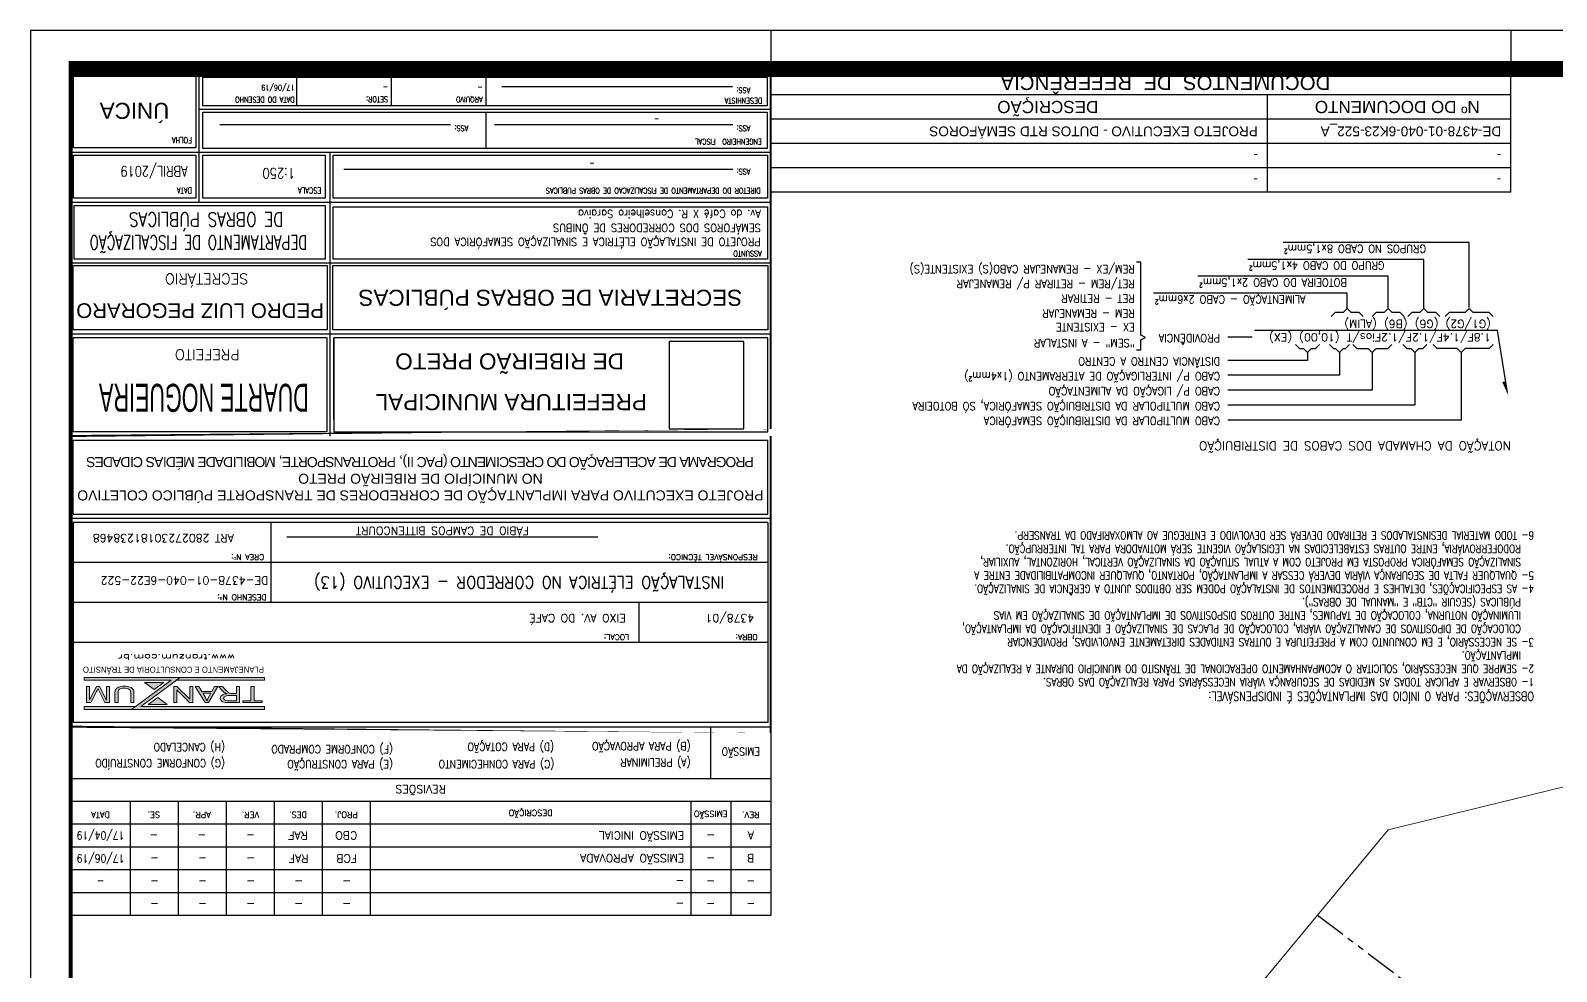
# Model space of a CAD drawing. Extents: x 206651 to 206861, y 7655817 to 7655966.
# Drawn here: x 206651.2 to 206746.5, y 7655907.1 to 7655965.9 of the extents above; entities that cross this region are included whole.
import ezdxf
from ezdxf.enums import TextEntityAlignment as Align

# ---------------------------------------------------------------- set-up
doc = ezdxf.new("R2010")
doc.units = 0
doc.linetypes.add('PHANTOM4', pattern=[15.875, 7.9375, -1.5875, 1.5875, -1.5875, 1.5875, -1.5875])
doc.layers.get('Defpoints').update_dxf_attribs({"color": 253, "lineweight": 0})
for name, color, linetype in [('A-FORMATO', 8, 'Continuous'), ('BAS_Guia', 20, 'PHANTOM4'), ('FOLHA', 7, 'Continuous'), ('FRM-P01', 1, 'Continuous'), ('FRM-P02', 2, 'Continuous')]:
    doc.layers.add(name, color=color, linetype=linetype)
doc.styles.add('ARIAL', font='arial.ttf')
doc.styles.add('ROMANC', font='romanc__.ttf')
doc.styles.add('ROMANS', font='romans__.ttf', dxfattribs={"height": 0.85})
doc.styles.add('STYLE3', font='arial.ttf')
doc.styles.add('TZ_PGT_R080', font='romans.shx', dxfattribs={"width": 0.8})
doc.styles.add('TZ_PGT_R090', font='romans.shx', dxfattribs={"width": 0.9})
doc.styles.add('TZ_TXT', font='txt.shx')

# ---------------------------------------------------------------- blocks, each defined once
blk = doc.blocks.new('*E239')
at = {"layer": 'BAS_Guia', "elevation": 8382.56, "flags": 128}
blk.add_lwpolyline([(320.56, 26.44), (258.16, 73.85)], dxfattribs=at)
blk = doc.blocks.new('PP-XYZ.000-9A00-001_A')
at = {"true_color": 0x0544ff}
blk.add_hatch(color=160, dxfattribs=at).paths.add_polyline_path([(782.56, 169.01), (782.56, 169.76), (815.74, 169.76), (805.81, 162.44), (827.59, 162.44), (827.59, 161.75), (803.63, 161.75), (813.43, 169.01)])
h = blk.add_hatch(color=160, dxfattribs=at)
h.paths.add_polyline_path([(815.97, 168.04), (815.17, 168.04), (815.17, 165.7), (815.2, 165.4), (815.22, 165.14), (815.3, 164.91), (815.4, 164.7), (815.43, 164.68), (815.61, 164.47), (815.86, 164.27), (816.17, 164.14), (816.4, 164.06), (816.74, 163.98), (817.15, 163.96), (817.56, 163.93), (817.94, 163.96), (818.33, 163.98), (818.69, 164.06), (818.97, 164.16), (819, 164.16), (819.3, 164.34), (819.56, 164.52), (819.71, 164.73), (819.82, 164.91), (819.87, 165.14), (819.92, 165.4), (819.92, 165.7), (819.92, 168.04), (819.12, 168.04), (819.12, 165.7), (819.12, 165.6), (819.1, 165.29), (819.02, 165.04), (818.92, 164.83), (818.76, 164.68), (818.61, 164.6), (818.33, 164.5), (817.94, 164.45), (817.51, 164.42), (817.35, 164.42), (816.97, 164.47), (816.63, 164.55), (816.61, 164.57), (816.33, 164.73), (816.12, 164.93), (816.12, 164.96), (816.04, 165.14), (815.99, 165.4), (815.97, 165.7)])
h.paths.add_polyline_path([(822.43, 168.04), (821.23, 168.04), (821.23, 164.01), (822, 164.01), (822, 167.42), (823.77, 164.01), (824.49, 164.01), (826.23, 167.37), (826.23, 164.01), (827, 164.01), (827, 168.04), (825.92, 168.04), (824.49, 165.24), (824.38, 165.04), (824.25, 164.78), (824.15, 164.57), (824.13, 164.65), (824.02, 164.88), (823.87, 165.19)])
h.paths.add_polyline_path([(789.54, 166.24), (789.54, 167.58), (791.46, 167.58), (791.8, 167.58), (792.16, 167.5), (792.44, 167.4), (792.46, 167.37), (792.67, 167.17), (792.75, 166.93), (792.72, 166.81), (792.59, 166.58), (792.44, 166.47), (792.11, 166.32), (792.05, 166.32), (791.7, 166.27), (791.26, 166.24)], flags=16)
h.paths.add_polyline_path([(790.46, 165.78), (790.54, 165.78), (790.93, 165.78), (791.28, 165.68), (791.41, 165.6), (791.7, 165.4), (791.8, 165.29), (792, 165.09), (792.26, 164.83), (793.05, 164.01), (794.06, 164.01), (793, 165.11), (792.85, 165.27), (792.59, 165.47), (792.36, 165.63), (792.23, 165.7), (791.87, 165.83), (792.21, 165.88), (792.59, 165.96), (792.9, 166.06), (793.16, 166.22), (793.21, 166.24), (793.41, 166.45), (793.54, 166.68), (793.57, 166.93), (793.57, 167.06), (793.49, 167.32), (793.31, 167.53), (793.23, 167.63), (792.98, 167.81), (792.64, 167.91), (792.59, 167.94), (792.26, 167.99), (791.87, 168.01), (791.41, 168.04), (788.74, 168.04), (788.74, 164.01), (789.54, 164.01), (789.54, 165.78)])
h.paths.add_polyline_path([(798.21, 165.22), (798.9, 164.01), (799.83, 164.01), (797.34, 168.04), (796.49, 168.04), (794.16, 164.01), (795, 164.01), (795.67, 165.22)])
h.paths.add_polyline_path([(796.9, 167.6), (796.93, 167.53), (797.03, 167.29), (797.16, 167.06), (797.31, 166.78), (797.96, 165.65), (795.9, 165.65), (796.57, 166.83), (796.6, 166.86), (796.7, 167.11), (796.8, 167.35)], flags=16)
h.paths.add_polyline_path([(805.22, 168.04), (804.45, 168.04), (804.45, 164.88), (801.27, 168.04), (800.44, 168.04), (800.44, 164.01), (801.21, 164.01), (801.21, 167.17), (804.4, 164.01), (805.22, 164.01)])
h.paths.add_polyline_path([(787.9, 168.04), (783.13, 168.04), (783.13, 167.55), (785.1, 167.55), (785.1, 164.01), (785.9, 164.01), (785.9, 167.55), (787.9, 167.55)])
for color, points in [(240, [(806.81, 168.5), (809.19, 166.76), (811.58, 168.5)]), (81, [(812.48, 162.98), (810.09, 164.73), (807.71, 162.98)])]:
    blk.add_hatch(color=color).paths.add_polyline_path(points)
at = {"lineweight": 0}
for color, points in [(240, [(815.74, 169.76), (827.59, 169.76), (827.59, 169.01), (814.73, 169.01)]), (81, [(804.56, 162.44), (782.56, 162.44), (782.56, 161.75), (803.63, 161.75)])]:
    blk.add_hatch(color=color, dxfattribs=at).paths.add_polyline_path(points)
at = {"color": 1}
for p, q in [((776.98, 126.58), (699.2, 126.57)), ((656.76, 122.97), (830.37, 122.97))]:
    blk.add_line(p, q, dxfattribs=at)
for points in [[(656.76, 122.97), (656.76, 173.01)], [(656.76, 173.01), (830.37, 173.01)], [(830.37, 122.97), (830.37, 173.01)], [(656.76, 152.97), (830.37, 152.97)], [(688.87, 152.97), (688.87, 142.97)], [(656.76, 142.97), (830.37, 142.97)], [(780.88, 142.97), (780.88, 132.97)], [(656.76, 132.97), (830.37, 132.97)], [(780.88, 132.97), (780.88, 122.97)]]:
    blk.add_lwpolyline(points, dxfattribs=at)
at = {"color": 160, "lineweight": 0, "true_color": 0x0544ff}
for points in [[(782.56, 169.01), (782.56, 169.76), (815.74, 169.76), (805.81, 162.44), (827.59, 162.44), (827.59, 161.75), (803.63, 161.75), (813.43, 169.01), (782.56, 169.01), (782.56, 169.01)], [(787.9, 168.04), (783.13, 168.04), (783.13, 167.55), (785.1, 167.55), (785.1, 164.01), (785.9, 164.01), (785.9, 167.55), (787.9, 167.55), (787.9, 168.04), (787.9, 168.04)], [(790.46, 165.78), (790.54, 165.78), (790.93, 165.78), (790.93, 165.78), (791.28, 165.68), (791.41, 165.6), (791.7, 165.4), (791.8, 165.29), (792, 165.09), (792.26, 164.83), (793.05, 164.01), (794.06, 164.01), (793, 165.11), (792.85, 165.27), (792.59, 165.47), (792.36, 165.63), (792.23, 165.7), (791.87, 165.83), (792.21, 165.88), (792.59, 165.96), (792.9, 166.06), (793.16, 166.22), (793.21, 166.24), (793.41, 166.45), (793.54, 166.68), (793.57, 166.93), (793.57, 167.06), (793.49, 167.32), (793.31, 167.53), (793.23, 167.63), (792.98, 167.81), (792.64, 167.91), (792.59, 167.94), (792.26, 167.99), (791.87, 168.01), (791.41, 168.04), (788.74, 168.04), (788.74, 164.01), (789.54, 164.01), (789.54, 165.78), (790.46, 165.78), (790.46, 165.78)], [(798.21, 165.22), (798.9, 164.01), (799.83, 164.01), (797.34, 168.04), (796.49, 168.04), (794.16, 164.01), (795, 164.01), (795.67, 165.22), (798.21, 165.22), (798.21, 165.22)], [(805.22, 168.04), (804.45, 168.04), (804.45, 164.88), (801.27, 168.04), (800.44, 168.04), (800.44, 164.01), (801.21, 164.01), (801.21, 167.17), (804.4, 164.01), (805.22, 164.01), (805.22, 168.04), (805.22, 168.04)], [(815.97, 168.04), (815.17, 168.04), (815.17, 165.7), (815.17, 165.7), (815.2, 165.4), (815.22, 165.14), (815.3, 164.91), (815.4, 164.7), (815.43, 164.68), (815.61, 164.47), (815.86, 164.27), (816.17, 164.14), (816.4, 164.06), (816.74, 163.98), (817.15, 163.96), (817.56, 163.93), (817.94, 163.96), (818.33, 163.98), (818.69, 164.06), (818.97, 164.16), (819, 164.16), (819.3, 164.34), (819.56, 164.52), (819.71, 164.73), (819.82, 164.91), (819.87, 165.14), (819.92, 165.4), (819.92, 165.7), (819.92, 168.04), (819.12, 168.04), (819.12, 165.7), (819.12, 165.6), (819.1, 165.29), (819.02, 165.04), (818.92, 164.83), (818.76, 164.68), (818.61, 164.6), (818.33, 164.5), (817.94, 164.45), (817.51, 164.42), (817.35, 164.42), (816.97, 164.47), (816.63, 164.55), (816.61, 164.57), (816.33, 164.73), (816.12, 164.93), (816.12, 164.96), (816.04, 165.14), (815.99, 165.4), (815.97, 165.7), (815.97, 168.04), (815.97, 168.04)], [(822.43, 168.04), (821.23, 168.04), (821.23, 164.01), (822, 164.01), (822, 167.42), (823.77, 164.01), (824.49, 164.01), (826.23, 167.37), (826.23, 164.01), (827, 164.01), (827, 168.04), (825.92, 168.04), (824.49, 165.24), (824.38, 165.04), (824.25, 164.78), (824.15, 164.57), (824.13, 164.65), (824.02, 164.88), (823.87, 165.19), (822.43, 168.04), (822.43, 168.04)], [(789.54, 166.24), (789.54, 167.58), (791.46, 167.58), (791.8, 167.58), (792.16, 167.5), (792.44, 167.4), (792.46, 167.37), (792.67, 167.17), (792.75, 166.93), (792.72, 166.81), (792.59, 166.58), (792.44, 166.47), (792.11, 166.32), (792.05, 166.32), (791.7, 166.27), (791.26, 166.24), (789.54, 166.24), (789.54, 166.24)], [(796.9, 167.6), (796.93, 167.53), (797.03, 167.29), (797.16, 167.06), (797.31, 166.78), (797.96, 165.65), (795.9, 165.65), (796.57, 166.83), (796.6, 166.86), (796.7, 167.11), (796.8, 167.35), (796.9, 167.6), (796.9, 167.6)]]:
    blk.add_lwpolyline(points, dxfattribs=at)
at = {"color": 240, "lineweight": 0}
blk.add_lwpolyline([(806.81, 168.5), (809.19, 166.76), (811.58, 168.5), (806.81, 168.5), (806.81, 168.5)], dxfattribs=at)
blk.add_lwpolyline([(815.74, 169.76), (827.59, 169.76), (827.59, 169.01), (814.73, 169.01)], close=True, dxfattribs=at)
at = {"color": 81, "lineweight": 0}
blk.add_lwpolyline([(812.48, 162.98), (810.09, 164.73), (807.71, 162.98), (812.48, 162.98), (812.48, 162.98)], dxfattribs=at)
blk.add_lwpolyline([(804.56, 162.44), (782.56, 162.44), (782.56, 161.75), (803.63, 161.75)], close=True, dxfattribs=at)
at = {"color": 7, "true_color": 0xffffff}
blk.add_lwpolyline([(681.41, 99.62), (662.76, 99.62), (662.76, 77.74), (681.41, 77.74)], close=True, dxfattribs=at)
at = {"layer": 'A-FORMATO', "color": 2, "lineweight": -3}
for p, q in [((471, 40.41), (471, 10)), ((471, 40.41), (656, 40.41)), ((531.82, 40.41), (531.82, 16.08)), ((471, 34.33), (656, 34.33)), ((471, 28.25), (656, 28.25)), ((471, 28.25), (656, 28.25)), ((471, 22.16), (656, 22.16)), ((471, 16.08), (656, 16.08)), ((471, 10), (656, 10))]:
    blk.add_line(p, q, dxfattribs=at)
at = {"layer": 'A-FORMATO', "color": 2, "lineweight": -3, "const_width": 0.5}
blk.add_lwpolyline([(656, 10), (656, 75.88)], dxfattribs=at)
at = {"layer": 'FOLHA', "color": 1}
for p, q in [((841, 0), (841, 594)), ((471, 0), (471, 10)), ((656, 0), (656, 10))]:
    blk.add_line(p, q, dxfattribs=at)
at = {"layer": 'FOLHA', "color": 2}
for points, const_width in [([(831, 584), (25, 584), (25, 10), (831, 10), (831, 584)], 1), ([(656, 101.38), (656, 174.06), (831, 174.06)], 0.5)]:
    blk.add_lwpolyline(points, dxfattribs=dict(at, const_width=const_width))
at = {"layer": 'FOLHA', "color": 1}
blk.add_lwpolyline([(0, 0), (841, 0)], dxfattribs=at)
at = {"layer": 'FRM-P01'}
for p, q in [((656.76, 120.93), (656.76, 102.43)), ((830.37, 120.93), (656.76, 120.93)), ((656.76, 120.93), (656.76, 102.43)), ((830.37, 120.93), (830.37, 102.43)), ((830.37, 120.93), (830.37, 102.43)), ((830.37, 102.43), (656.76, 102.43)), ((656.76, 100.33), (656.76, 76.87)), ((765.23, 100.33), (656.76, 100.33)), ((765.23, 76.87), (765.23, 100.33)), ((766.88, 100.33), (830.37, 100.33)), ((766.88, 100.33), (766.88, 76.87)), ((830.37, 100.33), (830.37, 76.87)), ((830.37, 100.33), (830.37, 76.87)), ((765.23, 97.21), (765.23, 76.87)), ((765.23, 97.21), (765.23, 76.87)), ((656.76, 76.87), (765.23, 76.87)), ((656.76, 76.87), (765.23, 76.87)), ((766.88, 76.87), (830.37, 76.87)), ((830.37, 74.83), (830.37, 58.75)), ((830.37, 74.83), (830.37, 58.75)), ((767.35, 43.76), (767.35, 57.2)), ((767.35, 57.2), (830.13, 57.2)), ((830.13, 57.2), (830.13, 43.76)), ((830.13, 57.2), (830.13, 43.76)), ((830.13, 43.76), (767.35, 43.76)), ((656.87, 20.39), (656.87, 29.53)), ((656.87, 29.53), (797.92, 29.53)), ((656.87, 20.39), (656.87, 29.53)), ((727.24, 20.39), (727.24, 29.53)), ((797.92, 29.53), (797.92, 20.39)), ((797.92, 20.39), (656.87, 20.39)), ((656.86, 11.65), (656.86, 18.84)), ((656.86, 18.84), (797.92, 18.84)), ((656.86, 11.65), (656.86, 18.84)), ((727.24, 11.65), (727.24, 18.84)), ((750.87, 11.65), (750.87, 18.84)), ((774.49, 11.65), (774.49, 18.84)), ((797.92, 18.84), (797.92, 11.65)), ((797.92, 11.65), (656.86, 11.65)), ((797.92, 11.65), (656.86, 11.65))]:
    blk.add_line(p, q, dxfattribs=at)
for points in [[(656.76, 74.83), (765.43, 74.83), (765.43, 58.75), (656.76, 58.75)], [(656.85, 57.2), (765.37, 57.2), (765.37, 44.05), (656.85, 44.05)], [(656.79, 41.89), (765.39, 41.89), (765.39, 31.19), (656.79, 31.19)], [(767.35, 41.89), (797.92, 41.89), (797.92, 31.19), (767.35, 31.19)], [(799.72, 41.89), (830.29, 41.89), (830.29, 31.19), (799.72, 31.19)], [(799.72, 29.31), (830.29, 29.31), (830.29, 10.85), (799.72, 10.85)]]:
    blk.add_lwpolyline(points, close=True, dxfattribs=at)
for points in [[(830.37, 58.75), (766.89, 58.75), (766.89, 74.83)], [(766.89, 74.83), (830.37, 74.83)]]:
    blk.add_lwpolyline(points, dxfattribs=at)
at = {"layer": 'FRM-P02'}
for p, q in [((656, 221.26), (831, 221.26)), ((666, 192.76), (666, 221.26)), ((676, 192.76), (676, 221.26)), ((756, 221.26), (756, 192.76)), ((768, 221.26), (768, 192.76)), ((780, 221.26), (780, 192.76)), ((792, 221.26), (792, 192.76)), ((804, 221.26), (804, 192.76)), ((816, 221.26), (816, 192.76)), ((831, 174.06), (831, 221.26)), ((656, 215.56), (831, 215.56)), ((656, 209.86), (831, 209.86)), ((656, 204.16), (831, 204.16)), ((656, 198.46), (831, 198.46)), ((656, 192.76), (831, 192.76)), ((656, 187.06), (831, 187.06)), ((831, 174.06), (831, 101.38)), ((656, 121.98), (831, 121.98)), ((656, 121.98), (831, 121.98)), ((766.13, 101.38), (766.13, 75.88)), ((831, 101.38), (831, 10)), ((656, 75.88), (831, 75.88)), ((656, 75.88), (831, 75.88)), ((766.13, 75.88), (766.13, 30.46)), ((656, 58.15), (831, 58.15)), ((656, 43.04), (831, 43.04)), ((798.85, 43.04), (798.85, 10)), ((665.51, 34.72), (762.69, 34.72)), ((656, 30.46), (831, 30.46)), ((665.51, 23.61), (725.05, 23.61)), ((736.01, 23.55), (793.69, 23.55)), ((656, 19.75), (798.85, 19.75)), ((665.54, 14.05), (723.22, 14.05)), ((656, 10), (831, 10)), ((656, 10), (831, 10))]:
    blk.add_line(p, q, dxfattribs=at)
for points in [[(656, 174.06), (656, 221.26)], [(671, 187.06), (671, 174.06)], [(831, 174.06), (656, 174.06)]]:
    blk.add_lwpolyline(points, dxfattribs=at)
at = {"layer": 'FRM-P02', "const_width": 0.5}
blk.add_lwpolyline([(656, 75.88), (656, 101.38), (831, 101.38)], dxfattribs=at)
at = {"color": 160, "lineweight": 0, "true_color": 0x0544ff, "style": 'ARIAL', "width": 0.9}
blk.add_text('PLANEJAMENTO E CONSULTORIA DE TRÂNSITO', height=1.5302, dxfattribs=at).set_placement((782.68, 159.05))
at = {"color": 160, "linetype": 'Continuous', "lineweight": 15, "true_color": 0x0544ff, "style": 'ROMANS', "width": 1.5}
blk.add_text('www.tranzum.com.br', height=1.399, dxfattribs=at).set_placement((804.5, 155.56), align=Align.BOTTOM_CENTER)
at = {"color": 2, "style": 'ROMANS'}
for s, p in [('OBRA:', (659.28, 150.97)), ('LOCAL:', (691.39, 150.97)), ('DESENHO Nª: ', (782.05, 141.01)), ('RESPONSÁVEL TÉCNICO:', (659.28, 130.97)), ('CREA Nº:', (782.59, 130.97))]:
    blk.add_text(s, height=1.4, dxfattribs=at).set_placement(p)
at = {"color": 2, "style": 'ROMANS', "width": 0.8}
for s, p in [('ASSUNTO', (658.25, 55.08)), ('ASSUNTO', (658.25, 55.08)), ('DIRETOR DO DEPARTAMENTO DE FISCALIZACAO DE OBRAS PUBLICAS', (658.55, 39.37)), ('DIRETOR DO DEPARTAMENTO DE FISCALIZACAO DE OBRAS PUBLICAS', (658.55, 39.37)), ('ASS:', (661.09, 34.56)), ('ASS:', (661.09, 34.56)), ('ENGENHEIRO  FISCAL', (658.24, 27.1)), ('ENGENHEIRO  FISCAL', (658.24, 27.1)), ('ASS:', (661.09, 23.79)), ('ASS:', (661.09, 23.79)), ('ASS:', (731.6, 23.73)), ('ASS:', (731.6, 23.73)), ('DESENHISTA', (658.15, 16.86)), ('DESENHISTA', (658.15, 16.86)), ('ASS:', (661.13, 14.23)), ('ASS:', (661.13, 14.23)), ('ARQUIVO', (728.03, 16.55)), ('ARQUIVO', (728.03, 16.55)), ('SETOR:', (751.65, 16.49)), ('SETOR:', (751.65, 16.49)), ('DATA DO DESENHO', (775.01, 16.59)), ('DATA DO DESENHO', (775.01, 16.59))]:
    blk.add_text(s, height=1.4, dxfattribs=at).set_placement(p)
for s, p in [('ESCALA', (768.31, 40.77)), ('ESCALA', (768.31, 40.77)), ('DATA', (800.68, 40.77)), ('DATA', (800.68, 40.77)), ('FOLHA ', (800.68, 28.19)), ('FOLHA ', (800.68, 28.19))]:
    blk.add_text(s, height=1.5, dxfattribs=at).set_placement(p, align=Align.TOP_LEFT)
at = {"color": 2, "insert": (711.09, 66.79), "char_height": 4.025, "width": 108.6685, "attachment_point": 5, "style": 'STYLE3'}
blk.add_mtext('SECRETARIA DE OBRAS PÚBLICAS ', dxfattribs=at)
blk.add_mtext('SECRETARIA DE OBRAS PÚBLICAS ', dxfattribs=at)
at = {"color": 2, "linetype": 'ByBlock', "lineweight": 0}
for tag, p, style in [('0000/00', (660.13, 145.89), 'ROMANC'), ('LOCAL', (692.24, 145.89), 'ROMANS'), ('DE-0000/00-000-000-000', (781.56, 136.5), 'ROMANC'), ('CREA', (790.19, 125.89), 'ROMANC')]:
    blk.add_attdef(tag, p, '', height=2, dxfattribs=dict(at, style=style))
at = {"color": 2, "linetype": 'ByBlock', "lineweight": 0, "style": 'ROMANS'}
blk.add_attdef('PROJETO', text='', height=3, dxfattribs=at).set_placement((718.82, 137.97), align=Align.MIDDLE_CENTER)
at = {"color": 2, "linetype": 'ByBlock', "lineweight": 0, "style": 'ROMANC'}
blk.add_attdef('RESPONSÁVEL_TÉCNICO', text='', height=2, dxfattribs=at).set_placement((738.09, 126.07), align=Align.TOP_CENTER)
at = {"color": 2, "style": 'ROMANS', "width": 0.9}
for tag, p in [('ASSUNTO1', (658.49, 53.87)), ('ASSUNTO2', (658.49, 50.37)), ('ASSUNTO3', (658.49, 46.87))]:
    blk.add_attdef(tag, text='', height=2, dxfattribs=at).set_placement(p, align=Align.TOP_LEFT)
at = {"color": 2, "style": 'STYLE3'}
blk.add_attdef('FOLHA', text='', height=4, dxfattribs=at).set_placement((815.01, 20.08), align=Align.MIDDLE_CENTER)
at = {"layer": 'A-FORMATO', "color": 2, "lineweight": -3, "style": 'ARIAL'}
for s, height, p in [('Nº DO DOCUMENTO', 3.0411, (499.42, 17.6)), ('DESCRIÇÃO', 3.041, (586.77, 17.6))]:
    blk.add_text(s, height=height, rotation=360, dxfattribs=at).set_placement(p, align=Align.CENTER)
at = {"layer": 'A-FORMATO', "color": 3, "lineweight": -3, "style": 'ARIAL'}
blk.add_text('DOCUMENTOS  DE  REFERÊNCIA', height=3.6494, rotation=360, dxfattribs=at).set_placement((557.37, 11.22), align=Align.CENTER)
at = {"layer": 'A-FORMATO', "color": 2, "lineweight": -3, "style": 'ARIAL'}
for tag, p in [('NDOCUMENTO', (473.43, 36.15)), ('DESCRICAO3', (534.26, 36.15)), ('NDOCUMENTO', (473.43, 30.07)), ('DESCRICAO2', (534.26, 30.07)), ('NDOCUMENTO', (473.43, 23.99)), ('DESCRICAO1', (534.26, 23.99))]:
    blk.add_attdef(tag, p, '', height=2.43, rotation=360, dxfattribs=at)
at = {"layer": 'FRM-P02', "style": 'ROMANS'}
for s, height, p in [('REV.', 1.5, (661, 196.06)), ('EMISSÃO', 1.5, (671, 196.06)), ('DESCRIÇÃO', 1.5, (716, 195.61)), ('PROJ.', 1.5, (762.09, 196.06)), ('DES.', 1.5, (774.15, 196.06)), ('VER.', 1.5, (786.04, 196.06)), ('APR.', 1.5, (798.19, 196.06)), ('SE.', 1.5, (810.19, 196.06)), ('DATA', 1.5, (823.5, 196.06)), ('REVISÕES', 2, (743.5, 189.91))]:
    blk.add_text(s, height=height, rotation=0, dxfattribs=at).set_placement(p, align=Align.MIDDLE)
at = {"layer": 'FRM-P02', "style": 'ROMANS', "width": 0.85}
for s, p in [('(A) PRELIMINAR', (676.02, 182.01)), ('(C) PARA CONHECIMENTO', (710.08, 182.42)), ('(E) PARA CONSTRUÇÃO', (750.43, 182.45)), ('(G) CONFORME CONSTRUÍDO', (792.39, 182.2)), ('(B) PARA APROVAÇÃO', (676.02, 177.95)), ('(D) PARA COTAÇÃO', (710.15, 178.1)), ('(F) CONFORME COMPRADO', (750.43, 178.71)), ('(H) CANCELADO', (792.39, 178.15))]:
    blk.add_text(s, height=2, rotation=0, dxfattribs=at).set_placement(p)
blk.add_text('EMISSÃO', height=2, rotation=0, dxfattribs=at).set_placement((663.5, 180.56), align=Align.MIDDLE)
at = {"layer": 'FRM-P02', "style": 'STYLE3', "width": 0.551488}
blk.add_text('DUARTE NOGUEIRA ', height=7, dxfattribs=at).set_placement((771.45, 88.33), (825.39, 88.33), align=Align.FIT)
blk.add_text('DUARTE NOGUEIRA ', height=7, dxfattribs=at).set_placement((771.45, 88.33), (825.39, 88.33), align=Align.FIT)
at = {"layer": 'FRM-P02'}
for s, height, style, p in [('PREFEITURA MUNICIPAL', 4.025, 'STYLE3', (686.95, 90.9)), ('PREFEITURA MUNICIPAL', 4.025, 'STYLE3', (686.95, 90.9)), ('DE RIBEIRÃO PRETO', 4.025, 'STYLE3', (692.69, 80.72)), ('DE RIBEIRÃO PRETO', 4.025, 'STYLE3', (692.69, 80.72)), ('PREFEITO', 2.625, 'ROMANS', (788.7, 79.74)), ('PREFEITO', 2.625, 'ROMANS', (788.7, 79.74)), ('SECRETÁRIO ', 2.625, 'ROMANS', (786.6, 60.79)), ('SECRETÁRIO ', 2.625, 'ROMANS', (786.6, 60.79))]:
    blk.add_text(s, height=height, dxfattribs=dict(at, style=style)).set_placement(p)
at = {"layer": 'FRM-P02', "style": 'ROMANS'}
for s, width, p in [('DEPARTAMENTO DE FISCALIZAÇÃO ', 0.7, (799.86, 54.71)), ('DEPARTAMENTO DE FISCALIZAÇÃO ', 0.7, (799.86, 54.71)), ('DE OBRAS PÚBLICAS', 0.8, (797.08, 48.97)), ('DE OBRAS PÚBLICAS', 0.8, (797.08, 48.97))]:
    blk.add_text(s, height=3.5, dxfattribs=dict(at, width=width)).set_placement(p, align=Align.TOP_CENTER)
at = {"layer": 'FRM-P02', "attachment_point": 5, "style": 'STYLE3'}
for s, insert, char_height, width in [('PROJETO EXECUTIVO PARA IMPLANTAÇÃO DE CORREDORES DE TRANSPORTE PÚBLICO COLETIVO NO MUNICÍPIO DE RIBEIRÃO PRETO \\P{\\T0.9;PROGRAMA DE ACELERAÇÃO DO CRESCIMENTO (PAC II), PROTRANSPORTE, MOBILIDADE MÉDIAS CIDADES}', (743.56, 111.68), 2.5, 173.6079), ('PROJETO EXECUTIVO PARA IMPLANTAÇÃO DE CORREDORES DE TRANSPORTE PÚBLICO COLETIVO NO MUNICÍPIO DE RIBEIRÃO PRETO \\P{\\T0.9;PROGRAMA DE ACELERAÇÃO DO CRESCIMENTO (PAC II), PROTRANSPORTE, MOBILIDADE MÉDIAS CIDADES}', (743.56, 111.68), 2.5, 173.6079), ('PEDRO LUIZ PEGORARO', (798.63, 70.01), 3.675, 63.4831), ('PEDRO LUIZ PEGORARO', (798.63, 70.01), 3.675, 63.4831)]:
    blk.add_mtext(s, dxfattribs=dict(at, insert=insert, char_height=char_height, width=width))
at = {"layer": 'FRM-P02', "style": 'ROMANS'}
for tag, p in [('28', (661, 218.41)), ('29', (671, 218.41)), ('31', (762, 218.41)), ('32', (774, 218.41)), ('33', (786, 218.41)), ('34', (798, 218.41)), ('35', (810, 218.41)), ('19', (661, 212.71)), ('20', (671, 212.71)), ('22', (762, 212.71)), ('23', (774, 212.71)), ('24', (786, 212.71)), ('25', (798, 212.71)), ('26', (810, 212.71)), ('10', (661, 206.93)), ('11', (671, 207.01)), ('13', (762, 207.01)), ('14', (774, 207.01)), ('15', (786, 207.01)), ('16', (798, 207.01)), ('17', (810, 207.01)), ('1', (661, 201.23)), ('2', (671, 201.23)), ('4', (762.09, 201.23)), ('5', (774.15, 201.23)), ('6', (786.04, 201.23)), ('7', (798.19, 201.23)), ('8', (810.19, 201.23))]:
    blk.add_attdef(tag, text='', height=2, dxfattribs=at).set_placement(p, align=Align.MIDDLE_CENTER)
for tag, p in [('30', (677.61, 217.34)), ('21', (677.61, 211.64)), ('12', (677.61, 205.94)), ('3', (677.61, 200.24))]:
    blk.add_attdef(tag, p, '', height=2, dxfattribs=at)
at = {"layer": 'FRM-P02', "style": 'ROMANS', "width": 0.85, "flags": 1}
blk.add_attdef('00/00/00', text='', height=2, dxfattribs=at).set_placement((823.5, 218.41), align=Align.MIDDLE_CENTER)
at = {"layer": 'FRM-P02', "style": 'ROMANS', "width": 0.85}
for p in [(823.5, 212.71), (823.5, 207.01), (823.5, 201.23)]:
    blk.add_attdef('00/00/00', text='', height=2, dxfattribs=at).set_placement(p, align=Align.MIDDLE_CENTER)
at = {"layer": 'FRM-P02', "style": 'ROMANS', "width": 0.8}
for tag, height, p in [('ESCALA', 2.63, (774.91, 37)), ('DATA', 2.63, (801.74, 36.54)), ('DIRETOR', 1.4, (700.04, 33.97)), ('ENGENHEIRO', 1.4, (683.84, 22.86)), ('ARQUIVO', 1.4, (728.03, 14.96)), ('SETOR', 1.4, (751.65, 14.91)), ('DATA', 1.4, (775.01, 15))]:
    blk.add_attdef(tag, text='', height=height, dxfattribs=at).set_placement(p, align=Align.TOP_LEFT)
blk = doc.blocks.new('6-NOTAÇÃO-EL')
at = {"color": 9}
blk.add_line((64.66, -28.28), (70.75, -28.28), dxfattribs=at)
for points in [[(12.48, -24.4), (12.48, -7.56), (70.75, -7.56)], [(24.04, -24.4), (24.04, -11.29), (70.75, -11.29)], [(34.67, -24.4), (34.67, -15.01), (70.75, -15.01)], [(42.89, -24.4), (42.89, -18.74), (70.75, -18.74)], [(50.85, -24.4), (50.85, -22.47), (70.75, -22.47)], [(4.48, -26.4), (5.48, -25.4), (11.48, -25.4), (12.48, -24.4), (13.48, -25.4), (18.48, -25.4), (19.48, -26.4)], [(27.04, -26.4), (26.04, -25.4), (25.04, -25.4), (24.04, -24.4), (23.04, -25.4), (22.04, -25.4), (21.04, -26.4)], [(39.57, -26.4), (38.57, -25.4), (35.67, -25.4), (34.67, -24.4), (33.67, -25.4), (30.77, -25.4), (29.77, -26.4)], [(45.39, -26.4), (44.39, -25.4), (43.89, -25.4), (42.89, -24.4), (41.89, -25.4), (41.39, -25.4), (40.39, -26.4)], [(53.85, -26.4), (52.85, -25.4), (51.85, -25.4), (50.85, -24.4), (49.85, -25.4), (48.85, -25.4), (47.85, -26.4)], [(93.63, -25.09), (92.48, -25.09), (92.48, -27.61), (91.34, -28.18), (92.48, -28.75), (92.48, -47.03), (93.63, -47.03)], [(4.48, -33.41), (5.48, -34.41), (9.48, -34.41), (10.48, -35.41), (11.48, -34.41), (15.48, -34.41), (16.48, -33.41)], [(17.8, -33.41), (18.8, -34.41), (20.8, -34.41), (21.8, -35.41), (22.8, -34.41), (24.8, -34.41), (25.8, -33.41)], [(26.72, -33.41), (27.72, -34.41), (29.72, -34.41), (30.72, -35.41), (31.72, -34.41), (33.72, -34.41), (34.72, -33.41)], [(36.97, -33.41), (37.97, -34.41), (39.97, -34.41), (40.97, -35.41), (41.97, -34.41), (43.97, -34.41), (44.97, -33.41)], [(10.48, -35.65), (10.48, -51.96), (56.92, -51.96)], [(21.8, -35.41), (21.8, -47.73), (65.79, -47.73)], [(30.72, -35.41), (30.72, -43.51), (78.26, -43.51)], [(40.97, -35.41), (40.97, -39.28), (89.37, -39.28)]]:
    blk.add_lwpolyline(points, dxfattribs=at)
at = {"color": 20}
blk.add_lwpolyline([(0.85, -14.46), (3.4, -29.9), (64.09, -29.9)], dxfattribs=at)
blk.add_solid([(1.56, -17.21), (0.6, -13.49), (2.18, -17.05)], dxfattribs=at)
at = {"color": 1, "style": 'TZ_PGT_R090', "width": 0.9}
for s, p in [('CABO MULTIPOLAR DA DISTRIBUIÇÃO SEMAFÓRICA', (72.69, -8.32)), ('CABO MULTIPOLAR DA DISTRIBUIÇÃO SEMAFÓRICA, SÓ BOTOEIRA', (72.69, -12.04)), ('CABO P/ LIGAÇÃO DA ALIMENTAÇÃO', (72.69, -15.77)), ('CABO P/ INTERLIGAÇÃO DE ATERRAMENTO (1x4mm²)', (72.69, -19.5)), ('DISTÂNCIA CENTRO A CENTRO', (72.69, -23.22)), ('PROVIDÊNCIA', (72.69, -29.04))]:
    blk.add_text(s, height=2, dxfattribs=at).set_placement(p)
for s, p in [('"SEM" - A INSTALAR', (94.02, -26.81)), ('EX - EXISTENTE', (94.02, -30.81)), ('REM - REMANEJAR', (94.02, -34.22)), ('RET - RETIRAR', (94.02, -37.9)), ('RET/REM - RETIRAR P/ REMANEJAR', (94.02, -41.6)), ('REM/EX - REMANEJAR CABO(S) EXISTENTE(S)', (94.02, -45.31))]:
    blk.add_text(s, height=2, dxfattribs=at).set_placement(p, align=Align.MIDDLE_LEFT)
at = {"color": 18, "linetype": 'Continuous', "true_color": 0x000000, "style": 'TZ_TXT'}
for s, p in [('(G1/G2) (G6) (B6) (ALIM)', (5.03, -32.57)), ('1.8F/1.4F/1.2F/1.2Fios/T (10,00) (EX)', (5.03, -29.23))]:
    blk.add_text(s, height=2, dxfattribs=at).set_placement(p)
at = {"color": 1, "style": 'TZ_PGT_R090', "width": 0.9}
for s, p in [('ALIMENTAÇÃO - CABO 2x6mm²', (89, -38.71)), ('BOTOEIRA DO CABO 2x1,5mm²', (77.94, -42.93)), ('GRUPO DO CABO 4x1,5mm²', (65.47, -47.16)), ('GRUPOS NO CABO 8x1,5mm²', (56.73, -51.38))]:
    blk.add_text(s, height=2, dxfattribs=at).set_placement(p, align=Align.RIGHT)
at = {"color": 3, "insert": (0, 0), "char_height": 2.2, "attachment_point": 1, "style": 'ROMANS'}
blk.add_mtext('NOTAÇÃO DA CHAMADA DOS CABOS DE DISTRIBUIÇÃO', dxfattribs=at)
blk = doc.blocks.new('Obrsevação EL')
at = {"insert": (0, 0), "char_height": 2.5, "attachment_point": 1, "style": 'TZ_PGT_R080'}
blk.add_mtext('{\\H0.88x;\\C30;OBSERVAÇÕES: PARA O INÍCIO DAS IMPLANTAÇÕES É INDISPENSÁVEL:\\P\\H0.90909x;\\C20;1- OBSERVAR E APLICAR TODAS AS MEDIDAS DE SEGURANÇA VIÁRIA NECESSÁRIAS PARA REALIZAÇÃO DAS OBRAS.\\P2- SEMPRE QUE NECESSÁRIO, SOLICITAR O ACOMPANHAMENTO OPERACIONAL DE TRÂNSITO DO MUNICÍPIO DURANTE A REALIZAÇÃO DA\\P   IMPLANTAÇÃO.\\P3- SE NECESSÁRIO, E EM CONJUNTO COM A PREFEITURA E OUTRAS ENTIDADES DIRETAMENTE ENVOLVIDAS, PROVIDENCIAR\\P   COLOCAÇÃO DE DIPOSITIVOS DE CANALIZAÇÃO VIÁRIA, COLOCAÇÃO DE PLACAS DE SINALIZAÇÃO E IDENTIFICAÇÃO DA IMPLANTAÇÃO,\\P   ILUMINAÇÃO NOTURNA, COLOCAÇÃO DE TAPUMES, ENTRE OUTROS DISPOSITIVOS DE IMPLANTAÇÃO DE SINALIZAÇÃO EM VIAS \\P   PÚBLICAS (SEGUIR "CTB" E "MANUAL DE OBRAS").\\P4- AS ESPECIFICAÇÕES, DETALHES E PROCEDIMENTOS DE INSTALAÇÃO PODEM SER OBTIDOS JUNTO A GERÊNCIA DE SINALIZAÇÃO.\\P5- QUALQUER FALTA DE SEGURANÇA VIÁRIA DEVERÁ CESSAR A IMPLANTAÇÃO, PORTANTO, QUALQUER INCOMPATIBILIDADE ENTRE A\\P   SINALIZAÇÃO SEMAFÓRICA PROPOSTA EM PROJETO COM A ATUAL SITUAÇÃO DA SINALIZAÇÃO VERTICAL, HORIZONTAL, AUXILIAR,\\P   RODOFERROVIÁRIA, ENTRE OUTRAS ESTABELECIDAS NA LEGISLAÇÃO VIGENTE SERÁ MOTIVADORA PARA TAL INTERRUPÇÃO.\\P6- TODO MATERIAL \\H1x;DESINSTALADOS E \\H1x;RETIRADO DEVERÁ SER DEVOLVIDO E ENTREGUE AO ALMOXARIFADO DA TRANSERP. }', dxfattribs=at)
blk = doc.blocks.new('050-6E22_Geral')
for name, p in [('Obrsevação EL', (465.24, 167.57)), ('6-NOTAÇÃO-EL', (471, 104.94))]:
    blk.add_blockref(name, p)
blk = doc.blocks.new('522B')
at = {"layer": 'Defpoints'}
blk.add_lwpolyline([(740.62, 505.38), (823.46, 430.07), (823.48, 263.81), (799.72, 261.41), (748.66, 199.81), (600.33, 163.49), (516.81, 215.65), (445.45, 233.49), (446.7, 433.03), (475.15, 439.28), (503.91, 480.89)], close=True, dxfattribs=at)
ref = blk.add_blockref('PP-XYZ.000-9A00-001_A', (247, 0))
ref.add_attrib('ASSUNTO1', 'PROJETO DE INSTALAÇÃO ELÉTRICA E SINALIZAÇÃO SEMAFÓRICA DOS', dxfattribs={"color": 2, "height": 2, "style": 'ROMANS', "width": 0.9}).set_placement((905.49, 53.87), align=Align.TOP_LEFT)
ref.add_attrib('ENGENHEIRO', '-', dxfattribs={"layer": 'FRM-P02', "height": 1.4, "style": 'ROMANS', "width": 0.8}).set_placement((930.84, 22.86), align=Align.TOP_LEFT)
ref.add_attrib('DIRETOR', '-', dxfattribs={"layer": 'FRM-P02', "height": 1.4, "style": 'ROMANS', "width": 0.8}).set_placement((947.04, 33.97), align=Align.TOP_LEFT)
ref.add_attrib('ARQUIVO', '-', dxfattribs={"layer": 'FRM-P02', "height": 1.4, "style": 'ROMANS', "width": 0.8}).set_placement((975.03, 14.96), align=Align.TOP_LEFT)
ref.add_attrib('SETOR', '-', dxfattribs={"layer": 'FRM-P02', "height": 1.4, "style": 'ROMANS', "width": 0.8}).set_placement((998.65, 14.91), align=Align.TOP_LEFT)
ref.add_attrib('DATA', '17/06/19', dxfattribs={"layer": 'FRM-P02', "height": 1.4, "style": 'ROMANS', "width": 0.8}).set_placement((1022.01, 15), align=Align.TOP_LEFT)
ref.add_attrib('ESCALA', '1:250', dxfattribs={"layer": 'FRM-P02', "height": 2.625, "style": 'ROMANS', "width": 0.8}).set_placement((1021.91, 37), align=Align.TOP_LEFT)
ref.add_attrib('DATA', 'ABRIL/2019', dxfattribs={"layer": 'FRM-P02', "height": 2.625, "style": 'ROMANS', "width": 0.8}).set_placement((1048.74, 36.54), align=Align.TOP_LEFT)
ref.add_attrib('FOLHA', 'ÚNICA', dxfattribs={"color": 2, "height": 4, "style": 'STYLE3'}).set_placement((1062.01, 20.08), align=Align.MIDDLE_CENTER)
ref.add_attrib('0000/00', '4378/01', (907.13, 145.89), dxfattribs={"color": 2, "linetype": 'ByBlock', "lineweight": 0, "height": 2, "style": 'ROMANC'})
ref.add_attrib('RESPONSÁVEL_TÉCNICO', 'FÁBIO DE CAMPOS BITTENCOURT', dxfattribs={"color": 2, "linetype": 'ByBlock', "lineweight": 0, "height": 2, "style": 'ROMANC'}).set_placement((985.09, 126.07), align=Align.TOP_CENTER)
ref.add_attrib('CREA', 'ART 28027230181238468', (1037.19, 125.89), dxfattribs={"color": 2, "linetype": 'ByBlock', "lineweight": 0, "height": 2, "style": 'ROMANC'})
ref.add_attrib('DE-0000/00-000-000-000', 'DE-4378-01-040-6E22-522', (1028.56, 136.5), dxfattribs={"color": 2, "linetype": 'ByBlock', "lineweight": 0, "height": 2, "style": 'ROMANC'})
ref.add_attrib('PROJETO', 'INSTALAÇÃO ELÉTRICA NO CORREDOR - EXECUTIVO (13)', dxfattribs={"color": 2, "linetype": 'ByBlock', "lineweight": 0, "height": 3, "style": 'ROMANS', "width": 0.9}).set_placement((965.82, 137.97), align=Align.MIDDLE_CENTER)
ref.add_attrib('LOCAL', 'EIXO AV. DO CAFÉ', (939.24, 145.89), dxfattribs={"color": 2, "linetype": 'ByBlock', "lineweight": 0, "height": 2, "style": 'ROMANS'})
ref.add_attrib('1', 'A', dxfattribs={"layer": 'FRM-P02', "height": 2, "style": 'ROMANS'}).set_placement((908, 201.23), align=Align.MIDDLE_CENTER)
ref.add_attrib('2', '-', dxfattribs={"layer": 'FRM-P02', "height": 2, "style": 'ROMANS'}).set_placement((918, 201.23), align=Align.MIDDLE_CENTER)
ref.add_attrib('3', 'EMISSÃO INICIAL', (924.61, 200.24), dxfattribs={"layer": 'FRM-P02', "height": 2, "style": 'ROMANS'})
ref.add_attrib('4', 'CBO', dxfattribs={"layer": 'FRM-P02', "height": 2, "style": 'ROMANS'}).set_placement((1009.09, 201.23), align=Align.MIDDLE_CENTER)
ref.add_attrib('5', 'RAF', dxfattribs={"layer": 'FRM-P02', "height": 2, "style": 'ROMANS'}).set_placement((1021.15, 201.23), align=Align.MIDDLE_CENTER)
ref.add_attrib('6', '-', dxfattribs={"layer": 'FRM-P02', "height": 2, "style": 'ROMANS'}).set_placement((1033.04, 201.23), align=Align.MIDDLE_CENTER)
ref.add_attrib('7', '-', dxfattribs={"layer": 'FRM-P02', "height": 2, "style": 'ROMANS'}).set_placement((1045.19, 201.23), align=Align.MIDDLE_CENTER)
ref.add_attrib('8', '-', dxfattribs={"layer": 'FRM-P02', "height": 2, "style": 'ROMANS'}).set_placement((1057.19, 201.23), align=Align.MIDDLE_CENTER)
ref.add_attrib('00/00/00', '17/04/19', dxfattribs={"layer": 'FRM-P02', "height": 2, "style": 'ROMANS', "width": 0.85}).set_placement((1070.5, 201.23), align=Align.MIDDLE_CENTER)
ref.add_attrib('10', 'B', dxfattribs={"layer": 'FRM-P02', "height": 2, "style": 'ROMANS'}).set_placement((908, 206.93), align=Align.MIDDLE_CENTER)
ref.add_attrib('11', '-', dxfattribs={"layer": 'FRM-P02', "height": 2, "style": 'ROMANS'}).set_placement((918, 207.01), align=Align.MIDDLE_CENTER)
ref.add_attrib('12', 'EMISSÃO APROVADA', (924.61, 205.94), dxfattribs={"layer": 'FRM-P02', "height": 2, "style": 'ROMANS'})
ref.add_attrib('13', 'FCB', dxfattribs={"layer": 'FRM-P02', "height": 2, "style": 'ROMANS'}).set_placement((1009, 207.01), align=Align.MIDDLE_CENTER)
ref.add_attrib('14', 'RAF', dxfattribs={"layer": 'FRM-P02', "height": 2, "style": 'ROMANS'}).set_placement((1021, 207.01), align=Align.MIDDLE_CENTER)
ref.add_attrib('15', '-', dxfattribs={"layer": 'FRM-P02', "height": 2, "style": 'ROMANS'}).set_placement((1033, 207.01), align=Align.MIDDLE_CENTER)
ref.add_attrib('16', '-', dxfattribs={"layer": 'FRM-P02', "height": 2, "style": 'ROMANS'}).set_placement((1045, 207.01), align=Align.MIDDLE_CENTER)
ref.add_attrib('17', '-', dxfattribs={"layer": 'FRM-P02', "height": 2, "style": 'ROMANS'}).set_placement((1057, 207.01), align=Align.MIDDLE_CENTER)
ref.add_attrib('00/00/00', '17/06/19', dxfattribs={"layer": 'FRM-P02', "height": 2, "style": 'ROMANS', "width": 0.85}).set_placement((1070.5, 207.01), align=Align.MIDDLE_CENTER)
ref.add_attrib('19', '-', dxfattribs={"layer": 'FRM-P02', "height": 2, "style": 'ROMANS'}).set_placement((908, 212.71), align=Align.MIDDLE_CENTER)
ref.add_attrib('20', '-', dxfattribs={"layer": 'FRM-P02', "height": 2, "style": 'ROMANS'}).set_placement((918, 212.71), align=Align.MIDDLE_CENTER)
ref.add_attrib('21', '-', (924.61, 211.64), dxfattribs={"layer": 'FRM-P02', "height": 2, "style": 'ROMANS'})
ref.add_attrib('22', '-', dxfattribs={"layer": 'FRM-P02', "height": 2, "style": 'ROMANS'}).set_placement((1009, 212.71), align=Align.MIDDLE_CENTER)
ref.add_attrib('23', '-', dxfattribs={"layer": 'FRM-P02', "height": 2, "style": 'ROMANS'}).set_placement((1021, 212.71), align=Align.MIDDLE_CENTER)
ref.add_attrib('24', '-', dxfattribs={"layer": 'FRM-P02', "height": 2, "style": 'ROMANS'}).set_placement((1033, 212.71), align=Align.MIDDLE_CENTER)
ref.add_attrib('25', '-', dxfattribs={"layer": 'FRM-P02', "height": 2, "style": 'ROMANS'}).set_placement((1045, 212.71), align=Align.MIDDLE_CENTER)
ref.add_attrib('26', '-', dxfattribs={"layer": 'FRM-P02', "height": 2, "style": 'ROMANS'}).set_placement((1057, 212.71), align=Align.MIDDLE_CENTER)
ref.add_attrib('00/00/00', '-', dxfattribs={"layer": 'FRM-P02', "height": 2, "style": 'ROMANS', "width": 0.85}).set_placement((1070.5, 212.71), align=Align.MIDDLE_CENTER)
ref.add_attrib('28', '-', dxfattribs={"layer": 'FRM-P02', "height": 2, "style": 'ROMANS'}).set_placement((908, 218.41), align=Align.MIDDLE_CENTER)
ref.add_attrib('29', '-', dxfattribs={"layer": 'FRM-P02', "height": 2, "style": 'ROMANS'}).set_placement((918, 218.41), align=Align.MIDDLE_CENTER)
ref.add_attrib('30', '-', (924.61, 217.34), dxfattribs={"layer": 'FRM-P02', "height": 2, "style": 'ROMANS'})
ref.add_attrib('31', '-', dxfattribs={"layer": 'FRM-P02', "height": 2, "style": 'ROMANS'}).set_placement((1009, 218.41), align=Align.MIDDLE_CENTER)
ref.add_attrib('32', '-', dxfattribs={"layer": 'FRM-P02', "height": 2, "style": 'ROMANS'}).set_placement((1021, 218.41), align=Align.MIDDLE_CENTER)
ref.add_attrib('33', '-', dxfattribs={"layer": 'FRM-P02', "height": 2, "style": 'ROMANS'}).set_placement((1033, 218.41), align=Align.MIDDLE_CENTER)
ref.add_attrib('34', '-', dxfattribs={"layer": 'FRM-P02', "height": 2, "style": 'ROMANS'}).set_placement((1045, 218.41), align=Align.MIDDLE_CENTER)
ref.add_attrib('35', '-', dxfattribs={"layer": 'FRM-P02', "height": 2, "style": 'ROMANS'}).set_placement((1057, 218.41), align=Align.MIDDLE_CENTER)
ref.add_attrib('NDOCUMENTO', 'DE-4378-01-040-6K23-522_A', (720.43, 23.99), dxfattribs={"layer": 'A-FORMATO', "color": 2, "lineweight": -3, "height": 2.4329, "rotation": 360, "style": 'ARIAL'})
ref.add_attrib('NDOCUMENTO', '-', (720.43, 30.07), dxfattribs={"layer": 'A-FORMATO', "color": 2, "lineweight": -3, "height": 2.43, "rotation": 360, "style": 'ARIAL'})
ref.add_attrib('NDOCUMENTO', '-', (720.43, 36.15), dxfattribs={"layer": 'A-FORMATO', "color": 2, "lineweight": -3, "height": 2.43, "rotation": 360, "style": 'ARIAL'})
ref.add_attrib('DESCRICAO1', 'PROJETO EXECUTIVO - DUTOS RTD SEMÁFOROS', (781.26, 23.99), dxfattribs={"layer": 'A-FORMATO', "color": 2, "lineweight": -3, "height": 2.4329, "rotation": 360, "style": 'ARIAL'})
ref.add_attrib('DESCRICAO2', '-', (781.26, 30.07), dxfattribs={"layer": 'A-FORMATO', "color": 2, "lineweight": -3, "height": 2.43, "rotation": 360, "style": 'ARIAL'})
ref.add_attrib('DESCRICAO3', '-', (781.26, 36.15), dxfattribs={"layer": 'A-FORMATO', "color": 2, "lineweight": -3, "height": 2.43, "rotation": 360, "style": 'ARIAL'})
ref.add_attrib('ASSUNTO2', 'SEMÁFOROS DOS CORREDORES DE ÔNIBUS', dxfattribs={"color": 2, "height": 2, "style": 'ROMANS', "width": 0.9}).set_placement((905.49, 50.37), align=Align.TOP_LEFT)
ref.add_attrib('ASSUNTO3', 'Av. do Café X R. Conselheiro Saraiva', dxfattribs={"color": 2, "height": 2, "style": 'ROMANS', "width": 0.9}).set_placement((905.49, 46.87), align=Align.TOP_LEFT)
for name, p in [('050-6E22_Geral', (247, 0)), ('*E239', (445.78, 194.7, -8382.56))]:
    blk.add_blockref(name, p)

msp = doc.modelspace()

# ---------------------------------------------------------------- block references
at = {"xscale": 0.2500000077644566, "yscale": 0.2500000077644566, "zscale": 0.2500000077644566, "rotation": 179.9999999980856}
msp.add_blockref('522B', (206923.157, 7655965.914), dxfattribs=at)

doc.saveas('drawing.dxf')
